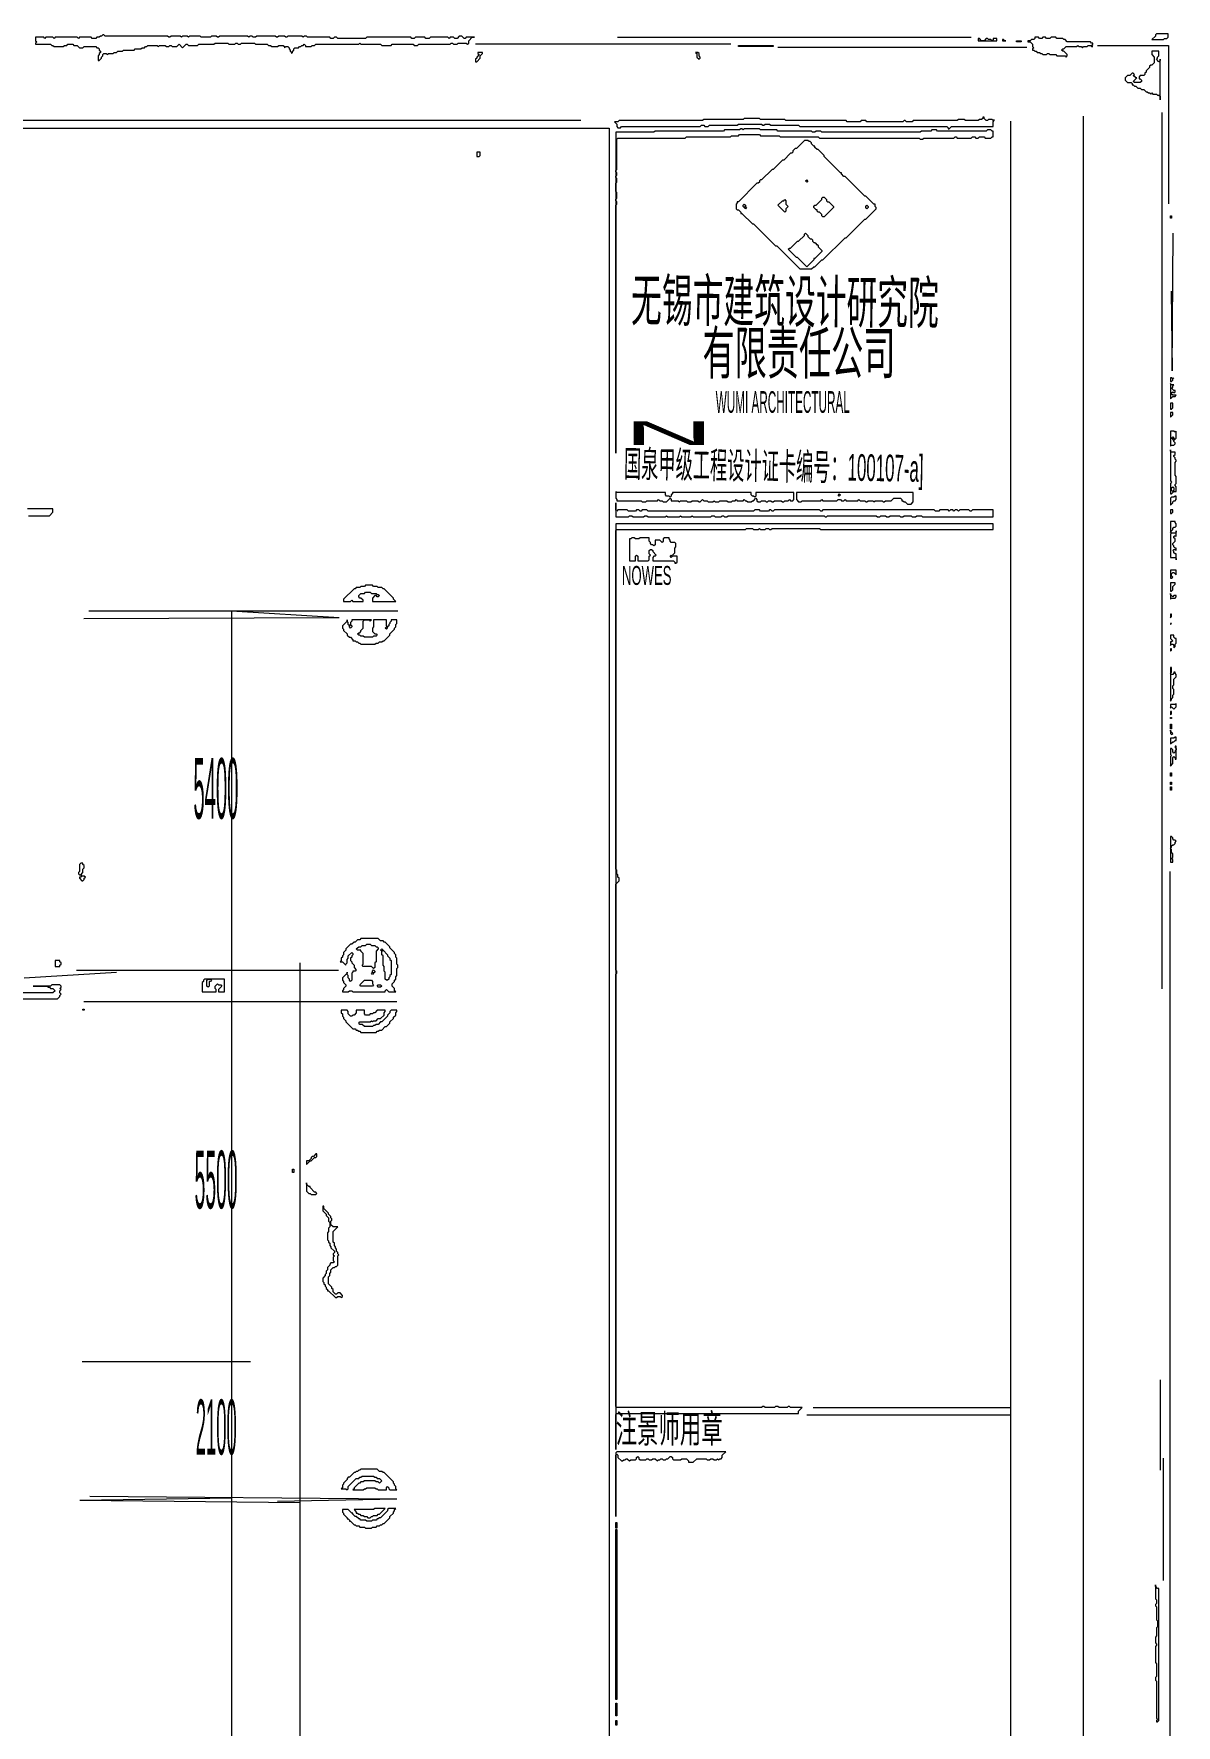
# Model space of a CAD drawing. Header units: millimetres. Extents: x 0 to 419, y 0 to 297.
# Drawn here: x 333 to 419.4, y 168.7 to 296.5 of the extents above; entities that cross this region are included whole.
import ezdxf

# ---------------------------------------------------------------- set-up
doc = ezdxf.new("R2010")
doc.units = ezdxf.units.MM
for name, color, linetype, lineweight in [('PAGE_001_OCR_TEXT', 6, 'CONTINUOUS', 0), ('PAGE_001_TRACE_CURVE', 6, 'CONTINUOUS', 0), ('PAGE_001_TRACE_STRAIGHT', 5, 'CONTINUOUS', 0), ('PAGE_001_TRACE_TEXT_SYMBOL', 6, 'CONTINUOUS', 0)]:
    doc.layers.add(name, color=color, linetype=linetype, lineweight=lineweight)
doc.styles.add('wqy-unicode', font='wqy-unicode')

msp = doc.modelspace()

# ---------------------------------------------------------------- linework, layer by layer
at = {"layer": 'PAGE_001_TRACE_CURVE', "color": 6}
for points in [[(386.47, 289.36), (386.38, 289.28), (385.24, 289.28), (385.15, 289.19), (379.98, 289.19), (379.9, 289.1), (377.01, 289.1), (377.01, 264.84), (377.01, 283.58), (377.1, 283.67), (377.1, 283.85), (377.01, 283.93), (377.01, 284.02), (377.1, 284.11), (377.1, 284.55), (377.01, 284.63), (377.01, 285.25), (377.1, 285.33), (377.1, 285.6), (377.01, 285.69), (377.01, 285.77), (377.1, 285.86), (377.1, 286.04), (377.01, 286.12), (377.01, 286.21), (377.1, 286.3), (377.1, 288.58), (377.18, 288.66), (382.26, 288.66), (382.35, 288.75), (385.68, 288.75), (385.76, 288.84), (386.29, 288.84), (386.38, 288.93), (387.87, 288.93), (387.95, 288.84), (389.36, 288.84), (389.44, 288.75), (392.33, 288.75), (392.42, 288.66), (399.95, 288.66), (400.04, 288.58), (400.21, 288.58), (400.3, 288.66), (402.58, 288.66), (402.67, 288.75), (402.75, 288.75), (402.84, 288.66), (403.89, 288.66), (403.98, 288.75), (404.16, 288.75), (404.24, 288.66), (404.42, 288.66), (404.51, 288.75), (404.86, 288.75), (404.94, 288.66), (405.38, 288.66), (405.47, 288.75), (405.56, 288.75), (405.56, 289.19), (405.47, 289.19), (405.38, 289.28), (405.12, 289.28), (405.03, 289.19)], [(405.03, 289.19), (401.35, 289.19), (401.27, 289.28), (400.92, 289.28), (400.83, 289.19), (400.13, 289.19), (400.04, 289.1), (392.6, 289.1), (392.51, 289.19), (392.16, 289.19), (392.07, 289.1), (391.9, 289.1), (391.81, 289.19), (389.27, 289.19), (389.18, 289.28), (387.95, 289.28), (387.87, 289.36), (386.73, 289.36), (386.64, 289.28), (386.55, 289.36), (386.47, 289.36)]]:
    msp.add_lwpolyline(points, dxfattribs=at)
msp.add_lwpolyline([(377.01, 259.5), (377.01, 189.52), (377.01, 192.15), (377.1, 192.24), (390.84, 192.24), (390.84, 192.41), (391.11, 192.68), (390.23, 192.68), (390.14, 192.76), (390.06, 192.76), (389.97, 192.68), (389.36, 192.68), (389.27, 192.76), (389.09, 192.76), (389.01, 192.68), (388.3, 192.68), (388.22, 192.76), (388.13, 192.76), (388.04, 192.68), (377.1, 192.68), (377.01, 192.76), (377.01, 225.43), (377.1, 225.52), (377.1, 225.69), (377.01, 225.78), (377.01, 232.26), (377.27, 232.52), (377.27, 232.7), (377.18, 232.79), (377.18, 232.96), (377.1, 233.05), (377.1, 233.31), (377.01, 233.4), (377.01, 258.97), (377.1, 259.06), (386.82, 259.06), (386.9, 259.15), (387.34, 259.15), (387.43, 259.06), (387.78, 259.06), (387.87, 259.15), (387.95, 259.06), (388.3, 259.06), (388.39, 259.15), (388.57, 259.15), (388.65, 259.06), (388.74, 259.06), (388.83, 259.15), (392.42, 259.15), (392.51, 259.06), (405.56, 259.06), (405.56, 259.5)], close=True, dxfattribs=at)
at = {"layer": 'PAGE_001_TRACE_STRAIGHT', "color": 5}
for p, q in [((366.41, 295.79), (385.72, 295.79)), ((377.14, 296.3), (403.89, 296.3)), ((389.27, 295.53), (408.1, 295.53)), ((413.44, 295.67), (418.8, 295.67)), ((418.8, 295.67), (418.8, 283.68)), ((412.35, 290.33), (412.35, 3.7)), ((418.3, 290.59), (418.3, 224.35)), ((36.51, 290.03), (374.38, 290.03)), ((288.61, 289.42), (376.52, 289.42)), ((376.52, 289.42), (376.52, 8.6)), ((406.87, 289.93), (406.87, 8.67)), ((419.1, 271.07), (419.17, 281.48)), ((419.02, 277.1), (419.1, 271.07)), ((336.78, 252.34), (356.09, 252.42)), ((337.16, 252.93), (360.54, 252.93)), ((347.95, 252.93), (347.95, 153.12)), ((347.95, 252.93), (356.09, 252.42)), ((418.91, 233.22), (418.91, 70.53)), ((332.26, 225.17), (339.26, 225.61)), ((336.23, 225.75), (356.04, 225.75)), ((353.13, 226.31), (353.13, 107.99)), ((336.79, 223.38), (360.45, 223.38)), ((336.67, 196.18), (349.38, 196.18)), ((418.17, 194.78), (418.17, 187.95)), ((391.46, 192.15), (406.87, 192.15)), ((391.95, 192.7), (406.87, 192.7)), ((418.41, 188.86), (418.41, 179.62)), ((336.49, 185.69), (347.95, 185.86)), ((336.49, 185.69), (353.13, 185.52)), ((337.25, 185.98), (360.46, 185.79)), ((351.44, 185.6), (360.46, 185.79))]:
    msp.add_line(p, q, dxfattribs=at)
at = {"layer": 'PAGE_001_TRACE_TEXT_SYMBOL', "color": 6}
for points in [[(338.21, 296.46), (338.12, 296.37), (338.04, 296.37), (337.95, 296.28), (337.77, 296.28), (337.69, 296.19), (337.42, 296.19), (337.34, 296.28), (336.46, 296.28), (336.37, 296.19), (336.29, 296.28), (334.62, 296.28), (334.53, 296.19), (334.45, 296.28), (333.92, 296.28), (333.83, 296.19), (333.75, 296.28), (333.13, 296.28), (333.13, 296.02), (333.22, 295.93), (333.13, 295.84), (333.13, 295.76), (334.27, 295.76), (334.36, 295.67), (334.45, 295.67), (334.53, 295.58), (335.23, 295.58), (335.32, 295.67), (335.5, 295.67), (335.58, 295.76), (335.94, 295.76), (336.02, 295.67), (336.29, 295.67), (336.46, 295.49), (336.72, 295.49), (336.81, 295.58), (337.69, 295.58), (337.77, 295.49), (337.86, 295.49), (337.95, 295.41), (337.95, 295.32), (338.04, 295.23), (338.04, 295.14), (337.95, 295.06), (337.95, 294.97), (337.86, 294.88), (337.86, 294.53), (337.95, 294.53), (338.12, 294.71), (338.12, 294.79), (338.21, 294.88), (338.21, 294.97), (338.3, 295.06), (338.47, 295.06), (338.56, 294.97), (338.65, 295.06), (339, 295.06), (339.09, 295.14), (339.26, 295.14), (339.35, 295.23), (339.7, 295.23), (339.79, 295.32), (340.58, 295.32), (340.66, 295.41)], [(352.14, 296.28), (352.05, 296.28), (351.96, 296.37), (351.52, 296.37), (351.44, 296.28), (351.35, 296.28), (351.26, 296.37), (349.86, 296.37), (349.77, 296.28), (349.6, 296.28), (349.51, 296.37), (349.33, 296.37), (349.25, 296.28), (349.16, 296.37), (347.06, 296.37), (346.97, 296.28), (346.88, 296.28), (346.79, 296.37), (346.44, 296.37), (346.36, 296.28), (345.66, 296.28), (345.57, 296.37), (344.78, 296.37), (344.69, 296.28), (344.6, 296.37), (344.25, 296.37), (344.17, 296.28), (344.08, 296.37), (343.38, 296.37), (343.29, 296.28), (343.2, 296.28), (343.12, 296.37), (338.39, 296.37), (338.3, 296.46), (338.21, 296.46)], [(340.66, 295.41), (341.1, 295.41), (341.19, 295.49), (341.36, 295.49), (341.45, 295.58), (341.54, 295.58), (341.63, 295.67), (342.33, 295.67), (342.42, 295.58), (342.5, 295.67), (342.94, 295.67), (343.03, 295.58), (343.2, 295.58), (343.29, 295.67), (343.38, 295.67), (343.47, 295.58), (343.82, 295.58), (343.99, 295.76), (344.25, 295.49), (344.52, 295.76), (344.6, 295.76), (344.69, 295.67), (345.39, 295.67), (345.48, 295.76), (346.62, 295.76), (346.71, 295.84), (347.67, 295.84), (347.76, 295.76), (348.2, 295.76), (348.28, 295.84), (348.37, 295.84), (348.46, 295.76), (348.63, 295.76), (348.72, 295.84), (349.68, 295.84), (349.77, 295.76), (350.65, 295.76), (350.74, 295.67), (350.91, 295.67), (351, 295.58), (351.44, 295.58), (351.52, 295.67), (351.87, 295.67), (351.96, 295.58), (351.96, 295.49), (352.05, 295.58), (352.22, 295.58), (352.31, 295.49), (352.31, 295.41), (352.4, 295.32), (352.4, 295.23), (352.49, 295.14), (352.49, 295.06), (352.57, 295.14), (352.57, 295.23), (352.66, 295.32), (352.66, 295.41), (352.75, 295.49), (353.01, 295.49), (353.1, 295.58), (353.19, 295.58), (353.27, 295.67), (353.36, 295.67), (353.45, 295.76)], [(353.45, 295.76), (353.54, 295.67), (353.54, 295.58), (353.98, 295.58), (354.06, 295.67), (354.24, 295.67), (354.33, 295.76), (357.57, 295.76), (357.65, 295.84), (357.74, 295.76), (359.23, 295.76), (359.32, 295.67), (360.02, 295.67), (360.11, 295.76), (361.68, 295.76), (361.77, 295.67), (362.03, 295.67), (362.12, 295.76), (364.48, 295.76), (364.57, 295.84), (364.66, 295.84), (364.75, 295.76), (365.01, 295.76), (365.1, 295.84), (365.71, 295.84), (365.8, 295.76), (365.89, 295.84), (365.89, 296.02), (366.15, 296.28), (366.32, 296.28), (365.71, 296.28), (365.62, 296.19), (365.54, 296.19), (365.36, 296.37), (365.18, 296.37), (365.01, 296.19), (364.83, 296.19), (364.75, 296.28), (364.48, 296.28), (364.4, 296.19), (364.31, 296.28), (363, 296.28), (362.91, 296.19), (362.65, 296.19), (362.56, 296.28), (361.86, 296.28), (361.77, 296.19), (361.59, 296.19), (361.51, 296.28), (358.18, 296.28), (358.09, 296.19), (355.99, 296.19), (355.9, 296.28), (355.73, 296.28), (355.64, 296.19), (355.46, 296.19), (355.38, 296.28), (353.71, 296.28), (353.63, 296.37), (353.45, 296.37), (353.36, 296.28), (353.27, 296.37), (352.22, 296.37), (352.14, 296.28)], [(408.71, 296.28), (408.71, 296.19), (408.62, 296.11), (408.45, 296.11), (408.36, 296.02), (408.18, 296.02), (408.18, 295.93), (408.36, 295.93), (408.53, 295.76), (408.53, 295.58), (408.62, 295.49), (408.53, 295.41), (408.53, 295.32), (408.62, 295.32), (408.71, 295.23), (408.8, 295.23), (408.88, 295.14), (409.06, 295.14), (409.15, 295.06), (409.23, 295.06), (409.32, 294.97), (409.59, 294.97), (409.67, 295.06), (409.76, 295.06), (409.85, 294.97), (410.29, 294.97), (410.37, 294.88), (410.99, 294.88), (411.07, 294.79), (411.16, 294.88), (411.16, 294.97), (410.9, 295.23), (410.81, 295.23), (410.72, 295.32), (410.81, 295.41), (410.9, 295.41), (411.07, 295.58), (411.86, 295.58), (411.95, 295.67), (412.04, 295.58), (412.21, 295.58), (412.3, 295.49), (412.39, 295.58), (412.65, 295.58), (412.74, 295.67), (412.91, 295.67), (413, 295.58), (413.09, 295.58), (413, 295.67), (413.09, 295.76), (413.09, 295.84), (413, 295.84), (412.91, 295.93), (411.16, 295.93), (410.99, 296.11), (410.9, 296.11), (410.81, 296.19), (410.37, 296.19), (410.29, 296.28), (409.94, 296.28), (409.85, 296.19), (409.59, 296.19), (409.5, 296.28), (409.32, 296.28)], [(409.32, 296.28), (409.23, 296.19), (409.06, 296.19), (408.97, 296.28), (408.71, 296.28)], [(404.77, 290.24), (404.77, 290.15), (404.68, 290.06), (404.51, 290.06), (404.42, 289.98), (403.45, 289.98), (403.37, 290.06), (402.93, 290.06), (402.84, 289.98), (399.51, 289.98), (399.43, 289.89), (398.99, 289.89), (398.9, 289.98), (398.81, 289.98), (398.73, 289.89), (396.01, 289.89), (395.92, 289.98), (395.57, 289.98), (395.49, 289.89), (394.52, 289.89), (394.43, 289.98), (389.88, 289.98), (389.79, 290.06), (387.95, 290.06), (387.87, 290.15), (386.73, 290.15), (386.64, 290.06), (383.66, 290.06), (383.58, 289.98), (377.27, 289.98), (377.18, 289.89), (376.92, 289.89), (377.1, 289.71), (377.1, 289.54), (377.18, 289.45), (377.36, 289.45), (377.45, 289.54), (383.4, 289.54), (383.49, 289.63), (383.66, 289.63), (383.75, 289.54), (384.01, 289.54), (384.1, 289.63), (386.2, 289.63), (386.29, 289.71), (388.04, 289.71), (388.13, 289.63), (388.22, 289.63), (388.3, 289.71), (388.65, 289.71), (388.74, 289.63), (390.84, 289.63), (390.93, 289.54), (402.05, 289.54), (402.14, 289.45), (402.14, 289.36), (402.23, 289.36), (402.4, 289.54), (405.56, 289.54), (405.56, 289.89), (405.64, 289.98), (405.64, 290.06), (405.56, 289.98), (405.47, 290.06)], [(405.47, 290.06), (405.21, 290.06), (405.12, 289.98), (405.03, 289.98), (404.86, 290.15), (404.86, 290.24), (404.77, 290.24)], [(391.28, 288.49), (390.67, 287.87), (390.58, 287.87), (390.41, 287.7), (390.41, 287.61), (390.32, 287.52), (390.23, 287.52), (389.71, 287), (389.62, 287), (388.92, 286.3), (388.83, 286.3), (388.04, 285.51), (387.95, 285.51), (387.87, 285.42), (387.87, 285.33), (387.78, 285.25), (387.69, 285.25), (386.29, 283.85), (386.2, 283.85), (386.2, 283.76), (386.12, 283.67), (386.12, 283.32), (386.2, 283.23), (386.29, 283.23), (386.47, 283.06), (386.47, 282.97), (386.55, 282.97), (387.34, 282.18), (387.43, 282.18), (389.09, 280.52), (389.18, 280.52), (390.93, 278.77), (391.81, 278.77), (391.98, 278.94), (392.07, 278.94), (392.6, 279.47), (392.68, 279.47), (394.35, 281.13), (394.43, 281.13), (395.84, 282.53), (395.92, 282.53), (396.71, 283.32), (396.71, 283.41), (396.62, 283.5), (396.62, 283.67), (396.54, 283.67), (395.92, 284.28), (395.84, 284.28), (394.35, 285.77), (394.26, 285.77), (394.08, 285.95), (394.08, 286.04), (394, 286.04), (392.77, 287.26), (392.77, 287.35), (392.33, 287.79), (392.25, 287.79), (392.07, 287.96), (392.07, 288.05), (391.98, 288.05), (391.81, 288.22), (391.81, 288.31), (391.72, 288.4), (391.63, 288.4)], [(391.63, 288.4), (391.54, 288.49), (391.28, 288.49)], [(377.01, 261.95), (377.01, 261.43), (377.1, 261.34), (377.1, 261.25), (378.93, 261.25), (379.02, 261.16), (379.28, 261.16), (379.37, 261.25), (380.16, 261.25), (380.25, 261.34), (380.34, 261.25), (380.51, 261.25), (380.6, 261.16), (380.86, 261.16), (381.12, 261.43), (381.21, 261.34), (381.21, 261.25), (381.74, 261.25), (381.82, 261.16), (381.91, 261.25), (382.35, 261.25), (382.44, 261.16), (382.7, 261.16), (382.79, 261.25), (383.23, 261.25), (383.31, 261.16), (383.4, 261.16), (383.58, 261.34), (383.66, 261.25), (383.93, 261.25), (384.01, 261.16), (384.36, 261.16), (384.45, 261.25), (384.54, 261.16), (384.8, 261.16), (384.89, 261.25), (385.41, 261.25), (385.5, 261.16), (385.76, 261.16), (385.85, 261.25), (386.03, 261.25), (386.12, 261.34), (386.2, 261.25), (386.64, 261.25), (386.73, 261.34), (386.82, 261.25), (386.9, 261.25), (386.99, 261.16), (387.25, 261.16), (387.34, 261.25), (387.43, 261.25), (387.6, 261.43), (387.69, 261.34), (387.69, 261.25), (387.78, 261.16), (387.95, 261.16), (388.04, 261.25), (388.3, 261.25), (388.39, 261.16), (388.48, 261.16), (388.57, 261.25), (388.74, 261.25), (388.83, 261.16), (388.92, 261.16)], [(388.92, 261.16), (389.01, 261.25), (389.53, 261.25), (389.62, 261.16), (389.71, 261.16), (389.79, 261.25), (390.06, 261.25), (390.14, 261.34), (390.23, 261.25), (390.41, 261.25), (390.49, 261.34), (390.49, 261.86), (387.6, 261.86), (387.6, 261.6), (387.52, 261.51), (387.43, 261.6), (387.34, 261.6), (387.25, 261.69), (387.25, 261.86), (381.3, 261.86), (381.3, 261.78), (381.21, 261.69), (381.21, 261.6), (381.12, 261.51), (381.04, 261.6), (380.86, 261.6), (380.77, 261.69), (380.77, 261.86), (377.1, 261.86), (377.01, 261.95)], [(377.01, 261.08), (377.01, 260.02), (377.97, 260.02), (378.06, 260.11), (378.23, 260.11), (378.32, 260.02), (379.11, 260.02), (379.2, 260.11), (379.37, 260.11), (379.46, 260.02), (380.77, 260.02), (380.86, 260.11), (380.95, 260.02), (381.82, 260.02), (381.91, 260.11), (382, 260.02), (382.7, 260.02), (382.79, 260.11), (382.87, 260.02), (384.19, 260.02), (384.28, 260.11), (384.45, 260.11), (384.54, 260.02), (384.98, 260.02), (385.06, 260.11), (385.15, 260.11), (385.24, 260.02), (385.41, 260.02), (385.5, 260.11), (392.77, 260.11), (392.86, 260.02), (392.95, 260.02), (393.03, 260.11), (396.71, 260.11), (396.8, 260.02), (396.97, 260.02), (397.06, 260.11), (397.41, 260.11), (397.5, 260.02), (397.67, 260.02), (397.76, 260.11), (398.46, 260.11), (398.55, 260.02), (398.73, 260.02), (398.81, 260.11), (399.34, 260.11), (399.43, 260.02), (399.69, 260.02), (399.78, 260.11), (400.13, 260.11), (400.21, 260.02), (405.56, 260.02), (405.56, 260.55), (403.98, 260.55), (403.89, 260.46), (403.81, 260.46), (403.72, 260.55), (403.02, 260.55), (402.93, 260.46), (402.84, 260.55), (402.67, 260.55), (402.58, 260.46), (402.49, 260.55), (402.32, 260.55)], [(402.32, 260.55), (402.23, 260.46), (402.14, 260.55), (401.53, 260.55), (401.44, 260.46), (401.18, 260.46), (401.09, 260.55), (392.68, 260.55), (392.6, 260.46), (392.51, 260.46), (392.42, 260.55), (389.01, 260.55), (388.92, 260.46), (388.83, 260.46), (388.74, 260.55), (388.65, 260.55), (388.57, 260.46), (387.95, 260.46), (387.87, 260.55), (387.52, 260.55), (387.43, 260.46), (379.46, 260.46), (379.37, 260.55), (379.02, 260.55), (378.93, 260.46), (378.85, 260.46), (378.76, 260.55), (378.58, 260.55), (378.5, 260.46), (377.97, 260.46), (377.88, 260.55), (377.18, 260.55), (377.1, 260.46), (377.01, 260.55), (377.01, 261.08)], [(332.61, 260.11), (334.18, 260.11), (334.45, 260.37), (334.45, 260.64), (332.52, 260.64)], [(356.69, 252.23), (356.69, 252.14), (356.34, 251.79), (356.34, 251.62), (356.43, 251.53), (356.43, 251.44), (356.69, 251.18), (356.69, 251.09), (356.87, 250.92), (356.95, 250.92), (357.13, 250.74), (357.13, 250.65), (357.3, 250.65), (357.39, 250.57), (357.48, 250.57), (357.57, 250.48), (357.65, 250.48), (357.74, 250.39), (358.79, 250.39), (358.88, 250.48), (359.05, 250.48), (359.14, 250.57), (359.32, 250.57), (359.41, 250.65), (359.49, 250.65), (359.93, 251.09), (359.93, 251.18), (360.28, 251.53), (360.28, 251.62), (360.37, 251.7), (360.37, 251.88), (360.46, 251.97), (360.46, 252.23), (360.02, 252.23), (360.02, 252.14), (359.93, 252.05), (359.93, 251.97), (359.84, 251.88), (359.84, 251.79), (359.76, 251.7), (359.67, 251.79), (359.67, 252.23), (358.7, 252.23), (358.7, 251.7), (358.62, 251.62), (358.62, 251.35), (358.79, 251.18), (358.88, 251.18), (358.97, 251.09), (358.88, 251), (358.7, 251), (358.62, 250.92), (358, 250.92), (357.92, 251), (357.74, 251), (357.65, 251.09), (357.57, 251.09), (357.48, 251.18), (357.57, 251.27), (357.65, 251.27), (357.74, 251.35), (357.74, 251.44), (357.92, 251.62), (357.92, 252.14)], [(357.92, 252.14), (358, 252.23), (358.35, 252.23), (358.44, 252.14), (358.53, 252.23), (357.04, 252.23), (357.04, 252.14), (356.95, 252.05), (356.95, 251.88), (356.87, 251.79), (356.78, 251.88), (356.78, 252.05), (356.69, 252.14), (356.69, 252.23)], [(357.74, 228.15), (357.65, 228.06), (357.48, 228.06), (357.3, 227.88), (357.22, 227.88), (357.04, 227.71), (356.95, 227.71), (356.6, 227.36), (356.6, 227.27), (356.43, 227.09), (356.43, 226.92), (356.34, 226.83), (356.34, 226.74), (356.25, 226.66), (356.25, 226.48), (356.16, 226.39), (356.34, 226.39), (356.6, 226.13), (356.6, 226.22), (356.69, 226.31), (356.69, 226.57), (356.78, 226.66), (356.78, 226.83), (357.04, 227.09), (357.13, 227.01), (357.13, 226.92), (357.04, 226.83), (357.04, 226.74), (356.95, 226.66), (356.95, 226.48), (357.04, 226.39), (357.04, 226.31), (357.22, 226.13), (357.22, 225.96), (357.39, 225.78), (357.3, 225.69), (357.13, 225.69), (357.13, 225.61), (357.04, 225.52), (357.04, 224.99), (356.95, 224.9), (356.87, 224.99), (356.87, 225.08), (356.78, 225.17), (356.78, 225.34), (356.69, 225.43), (356.69, 225.61), (356.69, 225.52), (356.34, 225.17), (356.34, 224.99), (356.43, 224.9), (356.43, 224.82), (356.6, 224.64), (356.6, 224.55), (356.43, 224.38), (356.43, 224.29), (356.34, 224.2), (356.34, 224.12), (356.78, 224.12), (356.87, 224.2), (357.04, 224.2), (357.13, 224.12), (359.58, 224.12), (359.58, 224.2)], [(359.58, 224.2), (359.67, 224.29), (359.84, 224.12), (360.37, 224.12), (360.28, 224.2), (360.28, 224.38), (360.11, 224.55), (360.11, 224.73), (360.28, 224.9), (360.28, 224.99), (360.37, 225.08), (360.37, 225.26), (360.46, 225.34), (360.46, 225.87), (360.54, 225.96), (360.54, 226.13), (360.46, 226.22), (360.46, 226.66), (360.37, 226.74), (360.37, 226.92), (360.28, 227.01), (360.28, 227.09), (359.93, 227.44), (359.93, 227.53), (359.58, 227.88), (359.49, 227.88), (359.41, 227.97), (359.23, 227.97), (359.05, 228.15), (357.74, 228.15)], [(330.94, 223.59), (334.8, 223.59), (334.97, 223.77), (334.97, 223.85), (335.06, 223.94), (334.97, 224.03), (334.97, 224.2), (335.06, 224.29), (334.97, 224.38), (335.06, 224.47), (335.06, 224.55), (334.97, 224.64), (334.36, 224.64), (334.27, 224.55), (332.96, 224.55), (334.01, 224.55), (334.1, 224.47), (334.18, 224.47), (334.27, 224.38), (334.45, 224.38), (334.62, 224.2), (334.45, 224.03), (330.16, 224.03)], [(356.25, 222.72), (356.25, 222.54), (356.34, 222.45), (356.34, 222.28), (356.43, 222.19), (356.43, 222.1), (356.6, 221.93), (356.6, 221.84), (357.13, 221.31), (357.3, 221.31), (357.39, 221.23), (357.48, 221.23), (357.57, 221.14), (357.65, 221.14), (357.74, 221.05), (358.88, 221.05), (358.97, 221.14), (359.05, 221.14), (359.14, 221.23), (359.32, 221.23), (359.58, 221.49), (359.67, 221.49), (359.93, 221.75), (359.93, 221.84), (360.19, 222.1), (360.19, 222.19), (360.37, 222.36), (360.37, 222.54), (360.46, 222.63), (360.46, 222.72), (360.02, 222.72), (359.93, 222.63), (359.93, 222.54), (359.76, 222.36), (359.76, 222.28), (359.32, 221.84), (359.23, 221.84), (359.05, 221.66), (358.88, 221.66), (358.79, 221.58), (358.7, 221.58), (358.62, 221.49), (358, 221.49), (357.83, 221.66), (357.65, 221.66), (357.57, 221.75), (357.65, 221.84), (358.44, 221.84), (358.53, 221.93), (358.62, 221.84), (358.7, 221.93), (358.88, 221.93), (359.05, 222.1), (359.23, 222.1), (359.49, 222.36), (359.49, 222.54), (359.58, 222.63), (359.58, 222.72), (358.97, 222.72), (358.79, 222.54), (358.7, 222.54), (358.62, 222.45), (358.44, 222.45), (358.35, 222.36)], [(358.35, 222.36), (358.09, 222.36), (358, 222.45), (358, 222.72), (357.39, 222.72), (357.39, 222.54), (357.22, 222.36), (357.13, 222.36), (357.04, 222.28), (356.95, 222.28), (356.78, 222.45), (356.78, 222.63), (356.69, 222.72), (356.25, 222.72)], [(354.85, 207.91), (354.85, 207.56), (355.11, 207.3), (355.11, 207.21), (355.29, 207.04), (355.29, 206.78), (355.38, 206.69), (355.38, 206.34), (355.29, 206.25), (355.29, 205.99), (355.2, 205.9), (355.2, 205.37), (355.29, 205.29), (355.29, 205.2), (355.38, 205.11), (355.38, 204.94), (355.46, 204.85), (355.46, 204.76), (355.73, 204.5), (355.73, 204.41), (355.64, 204.32), (355.64, 204.24), (355.73, 204.15), (355.64, 204.06), (355.64, 203.8), (355.73, 203.71), (355.64, 203.62), (355.46, 203.62), (355.38, 203.54), (355.38, 203.45), (355.2, 203.27), (355.2, 203.1), (355.11, 203.01), (355.11, 202.83), (355.03, 202.75), (355.03, 202.66), (354.85, 202.48), (354.85, 202.22), (354.94, 202.13), (354.94, 202.05), (355.03, 201.96), (355.03, 201.87), (355.11, 201.78), (355.11, 201.7), (355.2, 201.61), (355.2, 201.52), (355.29, 201.52), (355.81, 201), (355.9, 201), (355.99, 201.08), (356.16, 201.08), (356.25, 201), (356.34, 201.08), (356.34, 201.17), (356.16, 201.35), (355.99, 201.35), (355.9, 201.26), (355.81, 201.26), (355.64, 201.43), (355.64, 201.61), (355.55, 201.7), (355.55, 201.78), (355.29, 202.05), (355.29, 202.57)], [(355.29, 202.57), (355.38, 202.66), (355.38, 202.83), (355.46, 202.92), (355.46, 203.1), (355.64, 203.27), (355.73, 203.27), (355.81, 203.36), (355.9, 203.36), (355.99, 203.45), (355.99, 204.15), (356.08, 204.24), (355.99, 204.32), (355.99, 204.41), (355.9, 204.5), (355.9, 204.67), (355.81, 204.76), (355.81, 204.85), (355.73, 204.94), (355.73, 205.11), (355.64, 205.2), (355.64, 205.99), (355.99, 206.34), (355.64, 206.34), (355.46, 206.51), (355.46, 206.78), (355.55, 206.86), (355.55, 206.95), (355.46, 207.04), (355.46, 207.13), (355.29, 207.3), (355.29, 207.39), (354.94, 207.74), (354.94, 207.91), (354.85, 207.91)], [(357.74, 188.03), (357.65, 187.95), (357.57, 187.95), (357.48, 187.86), (357.39, 187.86), (357.3, 187.77), (357.22, 187.77), (356.87, 187.42), (356.78, 187.42), (356.69, 187.33), (356.69, 187.25), (356.43, 186.98), (356.43, 186.9), (356.34, 186.81), (356.34, 186.63), (356.25, 186.54), (356.6, 186.54), (356.69, 186.46), (356.78, 186.54), (356.78, 186.72), (357.39, 187.33), (357.57, 187.33), (357.65, 187.42), (357.74, 187.42), (357.83, 187.51), (358.7, 187.51), (358.79, 187.42), (358.88, 187.42), (358.97, 187.33), (359.14, 187.33), (359.32, 187.16), (359.14, 186.98), (359.05, 187.07), (358.88, 187.07), (358.79, 187.16), (358, 187.16), (357.92, 187.07), (357.74, 187.07), (357.65, 186.98), (357.57, 186.98), (357.22, 186.63), (357.22, 186.54), (357.13, 186.46), (357.92, 186.46), (358, 186.54), (358.09, 186.54), (358.18, 186.63), (358.79, 186.63), (358.88, 186.54), (358.97, 186.54), (359.05, 186.46), (359.67, 186.46), (359.67, 186.63), (359.76, 186.72), (359.84, 186.63), (359.84, 186.54), (359.93, 186.46), (360.46, 186.46), (360.37, 186.54), (360.37, 186.72), (360.28, 186.81), (360.28, 186.9), (360.19, 186.98), (360.19, 187.07)], [(360.19, 187.07), (359.49, 187.77), (359.41, 187.77), (359.32, 187.86), (359.14, 187.86), (358.97, 188.03), (357.74, 188.03)]]:
    msp.add_lwpolyline(points, dxfattribs=at)
for points in [[(386.29, 295.67), (388.92, 295.67), (388.92, 295.58), (386.29, 295.58)], [(404.42, 296.19), (404.42, 296.02), (405.82, 296.02), (405.82, 296.19), (405.56, 296.19), (405.56, 296.11), (405.47, 296.02), (405.38, 296.11), (405.21, 296.11), (405.12, 296.19), (405.03, 296.19), (404.86, 296.02), (404.68, 296.02), (404.51, 296.19)], [(406.26, 296.11), (406.26, 296.02), (406.52, 296.02), (406.43, 296.02), (406.34, 296.11)], [(407.31, 296.02), (407.66, 296.02), (407.66, 295.93), (407.31, 295.93)], [(417.9, 296.55), (417.82, 296.46), (417.82, 296.37), (417.55, 296.11), (418.43, 296.11), (418.52, 296.19), (418.69, 296.19), (418.78, 296.28), (418.78, 296.55)], [(366.59, 295.14), (366.59, 295.06), (366.67, 294.97), (366.5, 294.79), (366.5, 294.71), (366.41, 294.62), (366.41, 294.44), (366.5, 294.44), (366.76, 294.71), (366.76, 294.88), (366.94, 295.06), (366.94, 295.14)], [(383.05, 295.14), (383.14, 295.06), (383.14, 294.79), (383.31, 294.62), (383.4, 294.71), (383.4, 294.79), (383.31, 294.88), (383.31, 295.06), (383.23, 295.14)], [(417.55, 295.23), (417.55, 294.97), (417.73, 294.79), (417.73, 294.36), (417.55, 294.18), (417.47, 294.18), (417.38, 294.09), (417.38, 294.01), (417.12, 293.74), (417.12, 293.65), (417.03, 293.57), (417.03, 293.48), (416.94, 293.39), (416.68, 293.39), (416.59, 293.3), (416.59, 293.13), (416.68, 293.13), (416.77, 293.04), (416.77, 292.95), (416.68, 292.87), (416.24, 292.87), (416.15, 292.95), (416.42, 293.22), (416.33, 293.22), (416.15, 293.39), (416.24, 293.48), (416.15, 293.57), (416.07, 293.57), (415.89, 293.39), (415.72, 293.39), (415.54, 293.22), (415.54, 293.04), (415.72, 292.87), (415.98, 292.87), (416.07, 292.78), (416.07, 292.69), (416.15, 292.69), (416.24, 292.6), (416.33, 292.6), (416.5, 292.43), (416.68, 292.43), (416.77, 292.34), (416.94, 292.34), (417.12, 292.17), (417.2, 292.17), (417.29, 292.08), (417.38, 292.08), (417.47, 291.99), (417.55, 292.08), (417.64, 291.99), (417.9, 291.99), (417.99, 291.9), (418.08, 291.9), (418.17, 291.82), (418.17, 291.55), (418.17, 294.62), (418.17, 294.53), (418.08, 294.44), (417.9, 294.62), (417.99, 294.71), (417.99, 294.79), (418.08, 294.88), (418.08, 295.23)], [(366.5, 287.61), (366.5, 287.26), (366.67, 287.26), (366.76, 287.35), (366.76, 287.61)], [(391.37, 285.42), (391.46, 285.51), (391.54, 285.42), (391.46, 285.33)], [(389.71, 283.93), (389.79, 284.02), (389.88, 283.93), (389.88, 283.67), (390.06, 283.5), (389.88, 283.32), (389.88, 283.15), (389.79, 283.06), (389.27, 283.58), (389.62, 283.93)], [(392.6, 284.11), (392.68, 284.2), (392.77, 284.2), (392.95, 284.02), (392.95, 283.93), (393.03, 283.85), (393.12, 283.85), (393.47, 283.5), (393.47, 283.41), (392.77, 282.71), (392.68, 282.71), (392.6, 282.79), (392.6, 282.88), (392.42, 283.06), (392.33, 283.06), (392.25, 283.15), (392.25, 283.23), (392.16, 283.23), (391.98, 283.41), (391.98, 283.5), (392.07, 283.58), (392.16, 283.58), (392.6, 284.02)], [(386.64, 283.58), (386.73, 283.67), (386.82, 283.58), (386.82, 283.5), (386.73, 283.41), (386.64, 283.5)], [(386.73, 283.41), (386.82, 283.5), (386.9, 283.41), (386.82, 283.32)], [(395.92, 283.5), (396.01, 283.58), (396.1, 283.5), (396.1, 283.41), (396.01, 283.32), (395.92, 283.41)], [(418.96, 282.79), (419.04, 282.79), (419.04, 282.62), (418.96, 282.62)], [(391.28, 281.39), (391.37, 281.48), (391.54, 281.31), (391.54, 281.22), (391.72, 281.04), (391.81, 281.04), (391.9, 280.96), (391.9, 280.87), (391.98, 280.78), (392.07, 280.78), (392.16, 280.69), (392.16, 280.61), (392.25, 280.61), (392.33, 280.52), (392.33, 280.43), (392.6, 280.17), (392.6, 280.08), (392.07, 279.55), (391.98, 279.55), (391.98, 279.47), (391.46, 278.94), (390.76, 279.64), (390.67, 279.64), (390.06, 280.26), (390.14, 280.34), (390.23, 280.34), (390.76, 280.87), (390.84, 280.87), (391.28, 281.31)], [(418.96, 270.53), (418.96, 270.27), (419.04, 270.27), (419.13, 270.36), (419.13, 270.45), (419.22, 270.53), (419.13, 270.45), (419.04, 270.53)], [(418.96, 270.1), (418.96, 268.96), (419.13, 269.13), (419.31, 269.13), (419.39, 269.22), (419.13, 269.22), (419.04, 269.31), (419.04, 269.4), (419.13, 269.48), (419.22, 269.4), (419.31, 269.48), (419.31, 269.57), (419.22, 269.57), (419.04, 269.75), (419.13, 269.83), (419.13, 269.92), (419.22, 270.01), (419.04, 270.01)], [(418.96, 268.61), (418.96, 268.17), (419.04, 268.17), (419.13, 268.26), (419.13, 268.61)], [(418.96, 267.91), (418.96, 267.56), (419.13, 267.73), (419.13, 267.91)], [(418.96, 266.51), (418.96, 265.37), (419.04, 265.45), (419.22, 265.45), (419.31, 265.54), (419.31, 265.63), (419.22, 265.72), (419.22, 265.8), (419.39, 265.98), (419.39, 266.51), (419.31, 266.42), (419.22, 266.51)], [(419.04, 265.98), (419.13, 266.07), (419.22, 265.98), (419.13, 265.89)], [(419.13, 265.89), (419.22, 265.98), (419.31, 265.89), (419.22, 265.8)], [(418.96, 265.1), (418.96, 262.74), (419.04, 262.65), (418.96, 262.56), (418.96, 261.78), (419.04, 261.78), (419.22, 261.95), (419.39, 261.95), (419.39, 262.3), (419.31, 262.39), (419.31, 262.48), (419.39, 262.56), (419.39, 263.09), (419.31, 263.18), (419.31, 264.14), (419.39, 264.23), (419.39, 264.32), (419.31, 264.4), (419.31, 264.49), (419.22, 264.58), (419.22, 264.67), (419.31, 264.75), (419.31, 264.93), (419.04, 264.93), (418.96, 265.02)], [(419.04, 262.21), (419.13, 262.3), (419.22, 262.21), (419.22, 262.04), (419.13, 261.95), (419.04, 262.04)], [(390.67, 261.86), (390.67, 261.34), (390.84, 261.16), (391.02, 261.16), (391.11, 261.25), (392.51, 261.25), (392.6, 261.34), (392.68, 261.25), (393.73, 261.25), (393.82, 261.34), (394, 261.34), (394.08, 261.25), (394.26, 261.25), (394.35, 261.34), (394.43, 261.25), (395.31, 261.25), (395.4, 261.34), (395.49, 261.25), (395.84, 261.25), (395.92, 261.16), (396.01, 261.16), (396.1, 261.25), (396.45, 261.25), (396.54, 261.16), (396.62, 261.25), (397.15, 261.25), (397.24, 261.16), (397.32, 261.16), (397.41, 261.25), (397.85, 261.25), (398.03, 261.43), (398.55, 261.43), (398.64, 261.34), (398.64, 261.25), (398.73, 261.25), (398.81, 261.16), (398.9, 261.16), (399.08, 260.99), (399.34, 260.99), (399.51, 261.16), (399.51, 261.86)], [(393.82, 261.69), (393.91, 261.78), (394, 261.69), (393.91, 261.6)], [(419.31, 261.6), (419.22, 261.51), (419.04, 261.51), (418.96, 261.43), (418.96, 260.9), (419.13, 261.08), (419.13, 261.16), (419.22, 261.25), (419.31, 261.25), (419.39, 261.34), (419.39, 261.6)], [(418.96, 260.55), (418.96, 260.29), (419.04, 260.29), (419.13, 260.37), (419.13, 260.55)], [(418.96, 259.67), (418.96, 258.89), (419.04, 258.8), (418.96, 258.71), (418.96, 256.96), (419.31, 256.96), (419.39, 256.87), (419.39, 256.78), (419.39, 257.22), (419.31, 257.22), (419.22, 257.31), (419.22, 257.4), (419.13, 257.48), (419.22, 257.57), (419.31, 257.57), (419.39, 257.48), (419.39, 257.66), (419.31, 257.66), (419.22, 257.75), (419.22, 257.83), (419.13, 257.92), (419.13, 258.01), (419.31, 258.19), (419.31, 258.36), (419.22, 258.45), (419.22, 258.54), (419.31, 258.62), (419.39, 258.54), (419.39, 258.97), (419.39, 258.89), (419.31, 258.8), (419.04, 258.8), (418.96, 258.89), (419.13, 259.06), (419.13, 259.15), (419.22, 259.24), (419.31, 259.24), (419.39, 259.32), (419.39, 259.5), (419.31, 259.59), (419.31, 259.67)], [(378.23, 258.45), (378.15, 258.36), (378.06, 258.36), (378.06, 256.7), (378.5, 256.7), (378.5, 257.05), (378.58, 257.13), (378.67, 257.05), (378.67, 256.7), (379.46, 256.7), (379.55, 256.78), (379.55, 257.05), (379.63, 257.13), (379.55, 257.22), (379.55, 257.48), (379.63, 257.57), (379.72, 257.57), (379.81, 257.48), (379.81, 257.4), (380.07, 257.13), (379.98, 257.05), (379.9, 257.05), (379.81, 256.96), (379.81, 256.7), (381.39, 256.7), (381.47, 256.61), (381.47, 256.52), (381.56, 256.52), (381.65, 256.61), (381.65, 257.05), (381.39, 257.05), (381.3, 257.13), (381.47, 257.31), (381.47, 257.66), (381.56, 257.75), (381.56, 258.01), (381.47, 258.1), (381.21, 258.1), (381.12, 258.19), (381.12, 258.27), (381.04, 258.36), (381.04, 258.45), (380.69, 258.45), (380.6, 258.36), (380.6, 258.19), (380.51, 258.1), (380.34, 258.27), (379.98, 258.27), (379.98, 257.92), (379.9, 257.83), (379.81, 257.92), (379.72, 257.92), (379.63, 258.01), (379.63, 258.1), (379.55, 258.19), (379.55, 258.45), (378.85, 258.45), (378.76, 258.36), (378.5, 258.36), (378.41, 258.45)], [(381.12, 257.05), (381.21, 257.13), (381.3, 257.05), (381.21, 256.96)], [(418.96, 256), (418.96, 255.38), (419.04, 255.38), (419.13, 255.47), (419.04, 255.56), (419.04, 255.73), (419.13, 255.82), (419.22, 255.82), (419.39, 255.65), (419.39, 256)], [(358.09, 254.86), (358, 254.77), (357.74, 254.77), (357.65, 254.68), (357.39, 254.68), (357.3, 254.59), (357.22, 254.59), (356.43, 253.81), (356.43, 253.63), (356.95, 253.63), (357.04, 253.72), (357.13, 253.63), (357.92, 253.63), (357.92, 253.72), (357.74, 253.89), (357.65, 253.89), (357.57, 253.98), (357.57, 254.07), (357.74, 254.24), (358, 254.24), (358.09, 254.33), (358.44, 254.33), (358.53, 254.24), (358.88, 254.24), (358.97, 254.16), (358.88, 254.07), (358.79, 254.07), (358.62, 253.89), (358.62, 253.63), (360.37, 253.63), (360.19, 253.81), (360.19, 253.89), (359.49, 254.59), (359.41, 254.59), (359.32, 254.68), (359.05, 254.68), (358.97, 254.77), (358.7, 254.77), (358.62, 254.86)], [(418.96, 255.03), (418.96, 254.42), (419.04, 254.42), (419.13, 254.51), (419.13, 254.77), (419.31, 254.94), (419.31, 255.03)], [(358.88, 254.07), (358.97, 254.16), (359.05, 254.16), (359.14, 254.07), (359.05, 253.98), (358.97, 253.98)], [(418.96, 254.24), (418.96, 253.81), (419.04, 253.89), (419.31, 253.89), (419.39, 253.98), (419.39, 254.07), (419.22, 254.07), (419.13, 253.98), (418.96, 254.16)], [(418.96, 252.67), (418.96, 252.4), (419.04, 252.49), (419.04, 252.67)], [(418.96, 251.97), (418.96, 251.88), (419.04, 251.97)], [(356.87, 251.79), (356.95, 251.88), (357.04, 251.79), (357.04, 251.7), (356.95, 251.62), (356.87, 251.7)], [(359.58, 251.62), (359.67, 251.7), (359.76, 251.62), (359.67, 251.53)], [(418.96, 251.09), (418.96, 250.83), (419.13, 250.65), (419.04, 250.57), (418.96, 250.57), (418.96, 250.3), (419.04, 250.39), (419.13, 250.39), (419.22, 250.3), (419.22, 250.13), (419.31, 250.22), (419.31, 250.39), (419.39, 250.48), (419.39, 250.83), (419.31, 250.83), (419.22, 250.92), (419.22, 251.09)], [(418.96, 250.04), (418.96, 249.87), (419.04, 249.95), (419.04, 250.04)], [(418.96, 248.64), (418.96, 246.1), (419.04, 246.19), (419.04, 246.27), (419.13, 246.36), (419.13, 246.54), (419.22, 246.62), (419.22, 246.97), (419.13, 247.06), (419.13, 247.24), (419.22, 247.33), (419.22, 247.76), (419.39, 247.94), (419.39, 248.11), (419.31, 248.2), (419.31, 248.29), (419.22, 248.29), (419.22, 248.2), (419.13, 248.11), (419.04, 248.11), (418.96, 248.2), (419.04, 248.29), (419.04, 248.64)], [(419.39, 245.92), (419.31, 245.84), (418.96, 245.84), (418.96, 245.57), (419.04, 245.66), (419.22, 245.49), (419.39, 245.66)], [(418.96, 245.31), (418.96, 245.05), (419.04, 245.14), (419.04, 245.31)], [(418.96, 244.87), (419.04, 244.87), (419.04, 244.79), (418.96, 244.79)], [(418.96, 244.35), (419.04, 244.35), (419.04, 244), (418.96, 244)], [(418.96, 243.91), (418.96, 243.65), (419.04, 243.56), (419.13, 243.65), (418.96, 243.82)], [(419.31, 243.38), (419.22, 243.3), (418.96, 243.3), (418.96, 242.86), (419.13, 243.03), (419.22, 243.03), (419.31, 243.12), (419.39, 243.12), (419.39, 243.38)], [(419.31, 242.68), (419.31, 242.6), (419.39, 242.51), (419.39, 242.42), (419.31, 242.33), (419.31, 242.25), (419.22, 242.16), (419.13, 242.25), (419.13, 242.42), (419.04, 242.51), (418.96, 242.51), (418.96, 242.07), (419.04, 241.98), (418.96, 241.9), (418.96, 241.19), (419.13, 241.37), (419.13, 241.81), (419.22, 241.9), (419.31, 241.81), (419.31, 241.72), (419.39, 241.72), (419.39, 242.68)], [(418.96, 240.67), (419.04, 240.67), (419.04, 240.41), (418.96, 240.41)], [(418.96, 239.97), (419.04, 239.97), (419.04, 239.79), (418.96, 239.79)], [(418.96, 239.62), (419.04, 239.62), (419.04, 239.36), (418.96, 239.36)], [(418.96, 235.85), (418.96, 233.93), (419.13, 233.93), (419.13, 234.1), (419.04, 234.19), (419.13, 234.28), (419.13, 234.54), (419.04, 234.63), (419.04, 234.89), (418.96, 234.98), (419.04, 235.06), (419.04, 235.15), (419.13, 235.24), (419.22, 235.24), (419.31, 235.33), (419.31, 235.41), (419.39, 235.5), (419.31, 235.59), (419.22, 235.59), (419.13, 235.68), (419.13, 235.76), (419.04, 235.85)], [(336.55, 233.84), (336.46, 233.75), (336.46, 233.22), (336.37, 233.14), (336.37, 233.05), (336.46, 232.96), (336.55, 232.96), (336.64, 232.87), (336.55, 232.79), (336.46, 232.79), (336.46, 232.7), (336.64, 232.52), (336.72, 232.52), (336.81, 232.61), (336.81, 232.7), (336.9, 232.79), (336.81, 232.87), (336.64, 232.87), (336.55, 232.96), (336.72, 233.14), (336.72, 233.4), (336.81, 233.49), (336.81, 233.66), (336.72, 233.75), (336.72, 233.84)], [(358.09, 227.62), (358.18, 227.71), (358.44, 227.71), (358.53, 227.62), (358.79, 227.62), (358.88, 227.53), (358.97, 227.53), (359.05, 227.44), (359.05, 227.36), (358.88, 227.18), (358.88, 226.39), (358.79, 226.31), (358.79, 225.96), (358.7, 225.87), (358.53, 226.04), (357.92, 226.04), (357.83, 226.13), (357.92, 226.22), (357.92, 227.01), (357.74, 227.18), (357.74, 227.27), (357.48, 227.27), (357.39, 227.36), (357.57, 227.53), (357.74, 227.53), (357.83, 227.62)], [(334.62, 226.48), (334.62, 226.04), (334.97, 226.04), (334.97, 226.13), (335.06, 226.22), (335.06, 226.31), (334.97, 226.39), (334.97, 226.48)], [(359.23, 227.27), (359.32, 227.36), (359.41, 227.27), (359.32, 227.18)], [(359.32, 227.18), (359.41, 227.27), (359.76, 226.92), (359.76, 226.83), (359.93, 226.66), (359.93, 226.57), (360.02, 226.48), (360.02, 225.43), (359.93, 225.34), (359.93, 225.26), (359.84, 225.17), (359.84, 225.08), (359.76, 224.99), (359.67, 224.99), (359.58, 225.08), (359.58, 225.61), (359.49, 225.69), (359.49, 226.04), (359.41, 226.13), (359.41, 226.83), (359.32, 226.92)], [(345.92, 225.08), (345.83, 224.99), (345.83, 224.9), (345.74, 224.82), (345.74, 224.12), (346.79, 224.12), (346.79, 224.29), (346.71, 224.38), (346.71, 224.55), (346.88, 224.73), (346.97, 224.64), (347.14, 224.64), (347.23, 224.55), (346.97, 224.29), (346.97, 224.12), (347.41, 224.12), (347.41, 225.08)], [(346.09, 224.99), (346.18, 225.08), (346.36, 225.08), (346.44, 224.99), (346.36, 224.9), (346.27, 224.9), (346.27, 224.55), (346.18, 224.47), (346.09, 224.55)], [(358.53, 225.52), (358.62, 225.61), (358.7, 225.52), (358.62, 225.43)], [(358.62, 225.69), (358.7, 225.78), (358.79, 225.69), (358.79, 225.61), (358.7, 225.52), (358.62, 225.61)], [(358, 224.99), (358.53, 224.99), (358.62, 224.9), (358.62, 224.73), (358.7, 224.64), (358.62, 224.55), (357.74, 224.55), (357.65, 224.64)], [(358.97, 224.55), (359.05, 224.64), (359.23, 224.64), (359.32, 224.55), (359.23, 224.47), (359.05, 224.47)], [(336.72, 222.8), (336.81, 222.8), (336.81, 222.72), (336.72, 222.72)], [(354.33, 211.86), (354.15, 211.68), (354.06, 211.68), (353.98, 211.59), (353.98, 211.51), (353.8, 211.33), (353.63, 211.33), (353.63, 211.07), (353.89, 211.33), (353.98, 211.33), (354.24, 211.59), (354.33, 211.59), (354.41, 211.68), (354.41, 211.86)], [(352.57, 210.72), (352.66, 210.72), (352.66, 210.45), (352.57, 210.45)], [(353.63, 209.67), (353.63, 209.05), (353.8, 208.88), (353.89, 208.88), (353.98, 208.79), (354.33, 208.79), (354.41, 208.88), (354.33, 208.97), (354.24, 208.97), (353.89, 209.32), (353.89, 209.4), (353.8, 209.4), (353.63, 209.58)], [(377.1, 189.35), (377.01, 189.26), (377.01, 184.44), (377.01, 189.08), (377.1, 189.17), (377.18, 189.08), (377.18, 188.91), (377.45, 188.65), (377.53, 188.65), (377.62, 188.73), (377.71, 188.73), (377.8, 188.82), (377.88, 188.82), (378.06, 188.65), (378.15, 188.73), (378.5, 188.73), (378.58, 188.82), (378.58, 188.91), (378.67, 189), (378.76, 188.91), (378.76, 188.82), (378.85, 188.73), (379.28, 188.73), (379.37, 188.82), (379.46, 188.82), (379.55, 188.73), (379.72, 188.73), (379.81, 188.82), (379.98, 188.82), (380.16, 188.65), (380.25, 188.73), (380.34, 188.73), (380.42, 188.82), (380.51, 188.82), (380.6, 188.73), (380.77, 188.73), (380.86, 188.82), (380.95, 188.82), (381.12, 189), (381.21, 189), (381.3, 188.91), (381.3, 188.82), (381.39, 188.73), (381.91, 188.73), (382, 188.82), (382.35, 188.82), (382.52, 188.65), (382.52, 188.56), (382.87, 188.56), (383.14, 188.82), (383.84, 188.82), (383.93, 188.73), (384.1, 188.73), (384.19, 188.82), (384.36, 188.82), (384.45, 188.73), (384.63, 188.73), (384.71, 188.82), (384.8, 188.73), (384.89, 188.82), (384.98, 188.82), (385.06, 188.91), (385.06, 189.08), (385.33, 189.35)], [(359.84, 185.06), (359.76, 184.97), (359.76, 184.88), (359.23, 184.36), (359.14, 184.36), (359.05, 184.27), (358.97, 184.27), (358.88, 184.18), (358.62, 184.18), (358.53, 184.09), (358.18, 184.09), (358.09, 184.18), (357.74, 184.18), (357.65, 184.27), (357.57, 184.27), (357.39, 184.44), (357.3, 184.44), (357.13, 184.62), (357.13, 184.71), (357.04, 184.71), (356.78, 184.97), (356.34, 184.97), (356.34, 184.79), (356.43, 184.71), (356.43, 184.62), (356.69, 184.36), (356.69, 184.27), (356.78, 184.27), (356.87, 184.18), (356.87, 184.09), (356.95, 184.09), (357.22, 183.83), (357.3, 183.83), (357.39, 183.74), (357.57, 183.74), (357.65, 183.65), (358, 183.65), (358.09, 183.57), (358.53, 183.57), (358.62, 183.65), (358.88, 183.65), (358.97, 183.74), (359.14, 183.74), (359.23, 183.83), (359.32, 183.83), (359.41, 183.92), (359.49, 183.92), (359.93, 184.36), (359.93, 184.44), (360.19, 184.71), (360.19, 184.79), (360.28, 184.88), (360.28, 184.97), (360.37, 185.06)], [(358.79, 185.06), (358.7, 184.97), (357.22, 184.97), (357.39, 184.79), (357.39, 184.71), (357.48, 184.71), (357.57, 184.62), (357.65, 184.62), (357.74, 184.53), (357.92, 184.53), (358, 184.44), (358.18, 184.44), (358.27, 184.36), (358.44, 184.36), (358.53, 184.44), (358.62, 184.44), (358.7, 184.53), (358.97, 184.53), (359.05, 184.62), (359.14, 184.62), (359.58, 185.06)], [(377.01, 184.01), (377.1, 184.01), (377.1, 183.57), (377.01, 183.57)], [(377.01, 183.48), (377.1, 183.48), (377.1, 170.61), (377.01, 170.61)], [(417.82, 179.28), (417.82, 178.22), (417.9, 178.14), (417.9, 177.87), (417.82, 177.79), (417.82, 177.7), (417.9, 177.61), (417.9, 176.65), (417.99, 176.56), (417.99, 176.12), (417.9, 176.04), (417.9, 175.42), (417.82, 175.33), (417.82, 174.9), (417.9, 174.81), (417.9, 174.72), (417.82, 174.63), (417.82, 173.41), (417.9, 173.32), (417.9, 172.36), (417.82, 172.27), (417.82, 172.09), (417.9, 172.01), (417.9, 169.2), (417.99, 169.12), (417.9, 169.03), (417.9, 168.94), (417.99, 168.94), (418.08, 169.03), (418.08, 179.01), (417.99, 179.01), (417.82, 179.19)], [(377.01, 170.34), (377.1, 170.34), (377.1, 169.38), (377.01, 169.38)], [(377.01, 169.03), (377.1, 169.03), (377.1, 168.68), (377.01, 168.68)]]:
    msp.add_lwpolyline(points, close=True, dxfattribs=at)

# ---------------------------------------------------------------- texts
at = {"layer": 'PAGE_001_OCR_TEXT', "color": 6, "style": 'wqy-unicode'}
for s, height, rotation, width, p in [('无锡市建筑设计研究院', 3.177, -0.5474, 0.536925, (378.16, 274.85)), ('国泉甲级工程设计证卡编号：100107-a]', 2.0152, -0.9613, 0.473261, (377.62, 263.05))]:
    msp.add_text(s, height=height, rotation=rotation, dxfattribs=dict(at, width=width)).set_placement(p)
for s, height, width, p in [('有限责任公司', 3.211, 0.555305, (383.57, 270.83)), ('WUMI ARCHITECTURAL', 1.6395, 0.404195, (384.57, 267.89)), ('N', 1.78, 4, (377.58, 265.46)), ('NOWES', 1.435, 0.51659, (377.48, 254.88)), ('5400', 4.577, 0.25, (345.07, 237.21)), ('5500', 4.372, 0.25, (345.16, 207.74)), ('2100', 4.167, 0.25, (345.25, 189.13)), ('注景师用章', 2.118, 0.559291, (377.01, 190.04))]:
    msp.add_text(s, height=height, dxfattribs=dict(at, width=width)).set_placement(p)

doc.saveas('drawing.dxf')
